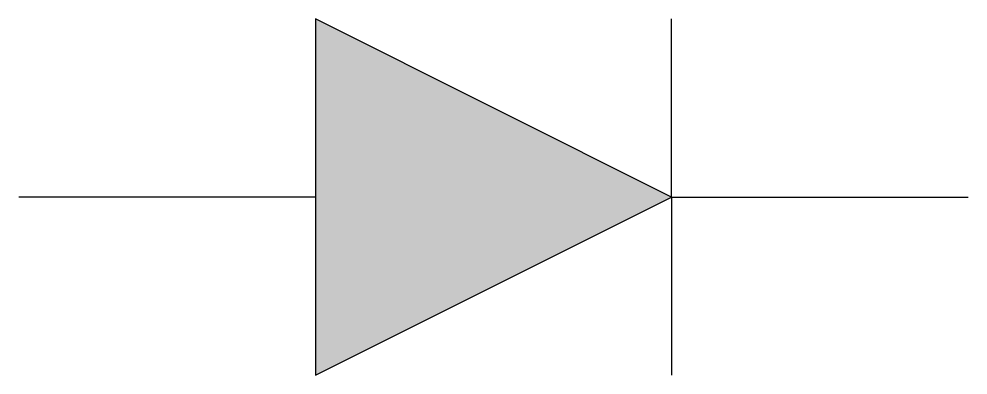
# Model space of a CAD drawing. Header units: millimetres. Extents: x -5 to 5, y -1.9 to 1.9.
import ezdxf

# ---------------------------------------------------------------- set-up
doc = ezdxf.new("R2010")
doc.units = ezdxf.units.MM
doc.layers.add('OBJECT', color=18, linetype='Continuous', lineweight=25, true_color=0x000000)

msp = doc.modelspace()

# ---------------------------------------------------------------- hatches: boundary and pattern name
at = {"layer": 'OBJECT', "transparency": 33554687}
msp.add_hatch(color=0, dxfattribs=at).paths.add_polyline_path([(-1.875, -1.875), (1.875, 0), (-1.875, 1.875)], flags=0)

# ---------------------------------------------------------------- linework, layer by layer
at = {"layer": 'OBJECT'}
for p, q in [((1.875, 0), (-1.875, 1.875)), ((-1.875, 1.875), (-1.875, -1.875)), ((1.875, 0), (1.875, 1.875)), ((-1.875, 0), (-5, 0)), ((-1.875, -1.875), (1.875, 0)), ((1.875, 0), (1.875, -1.875)), ((1.875, 0), (5, 0))]:
    msp.add_line(p, q, dxfattribs=at)

doc.saveas('drawing.dxf')
